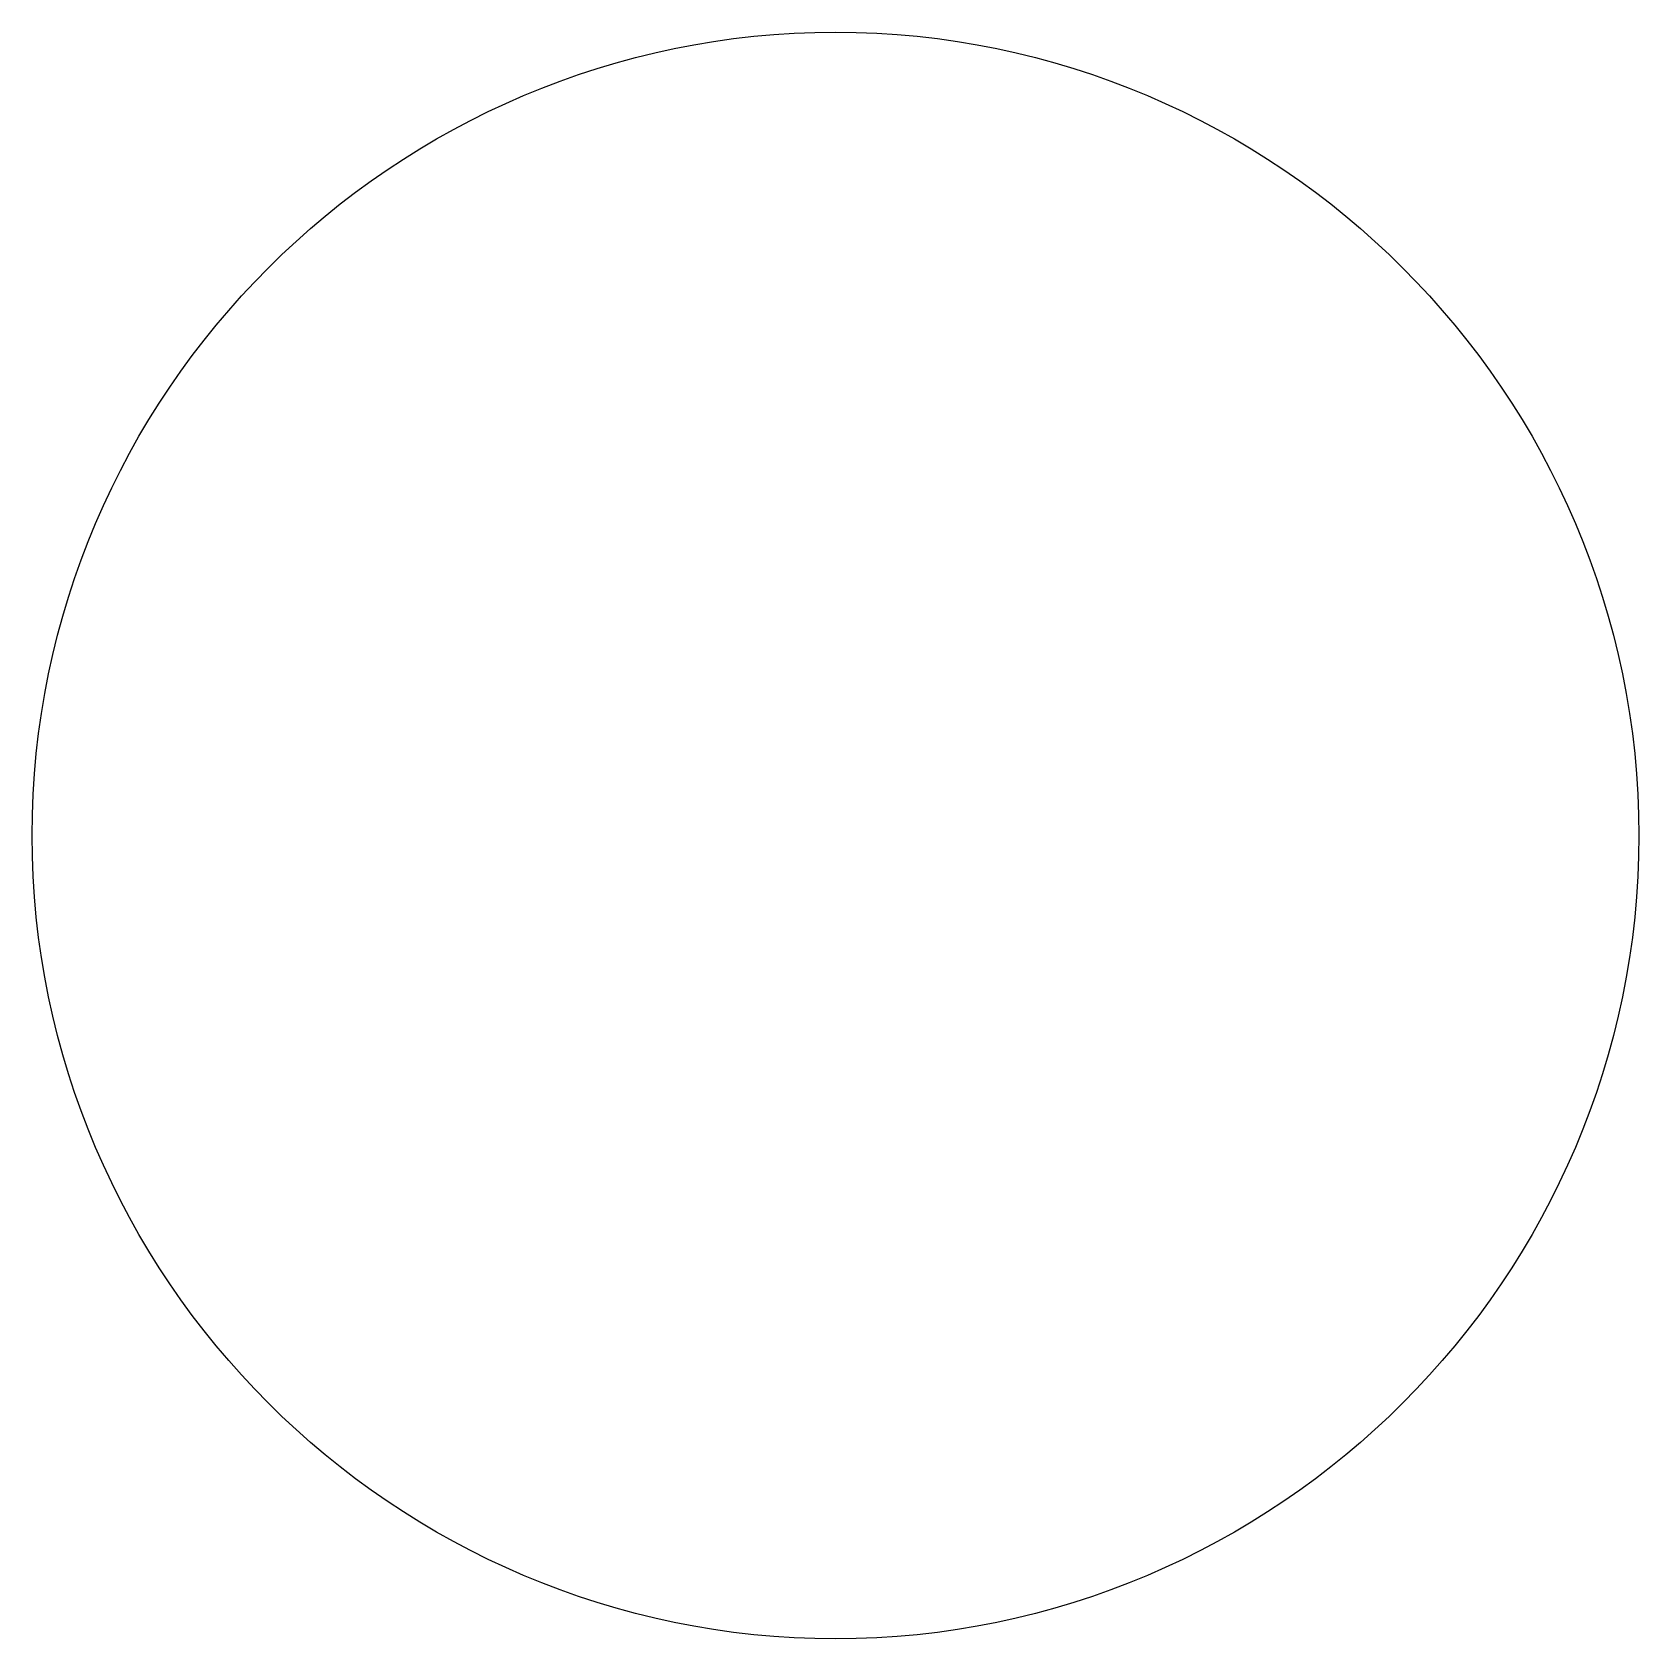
# Model space of a CAD drawing. Header units: centimetres. Extents: x -47.6 to 47.6, y -2.4 to 2.4.
# Drawn here: x -20.6375 to -20.5846, y -1.3891 to -1.3361 of the extents above; entities that cross this region are included whole.
import ezdxf

# ---------------------------------------------------------------- set-up
doc = ezdxf.new("R2010")
doc.units = ezdxf.units.CM
doc.header["$MEASUREMENT"] = 0
doc.layers.add('Layer 1', color=7, linetype='Continuous')

msp = doc.modelspace()

# ---------------------------------------------------------------- linework, layer by layer
at = {"layer": 'Layer 1'}
msp.add_open_spline([(-20.58458, -1.3626), (-20.58458, -1.34805), (-20.59649, -1.33615), (-20.61104, -1.33615), (-20.61104, -1.33615), (-20.62559, -1.33615), (-20.6375, -1.34805), (-20.6375, -1.3626), (-20.6375, -1.3626), (-20.6375, -1.37716), (-20.62559, -1.38906), (-20.61104, -1.38906), (-20.61104, -1.38906), (-20.59649, -1.38906), (-20.58458, -1.37716), (-20.58458, -1.3626)], degree=3, knots=[0, 0, 0, 0, 0.2, 0.2, 0.2, 0.2, 0.4, 0.4, 0.4, 0.4, 0.6, 0.6, 0.6, 0.6, 1, 1, 1, 1], dxfattribs=at)

doc.saveas('drawing.dxf')
